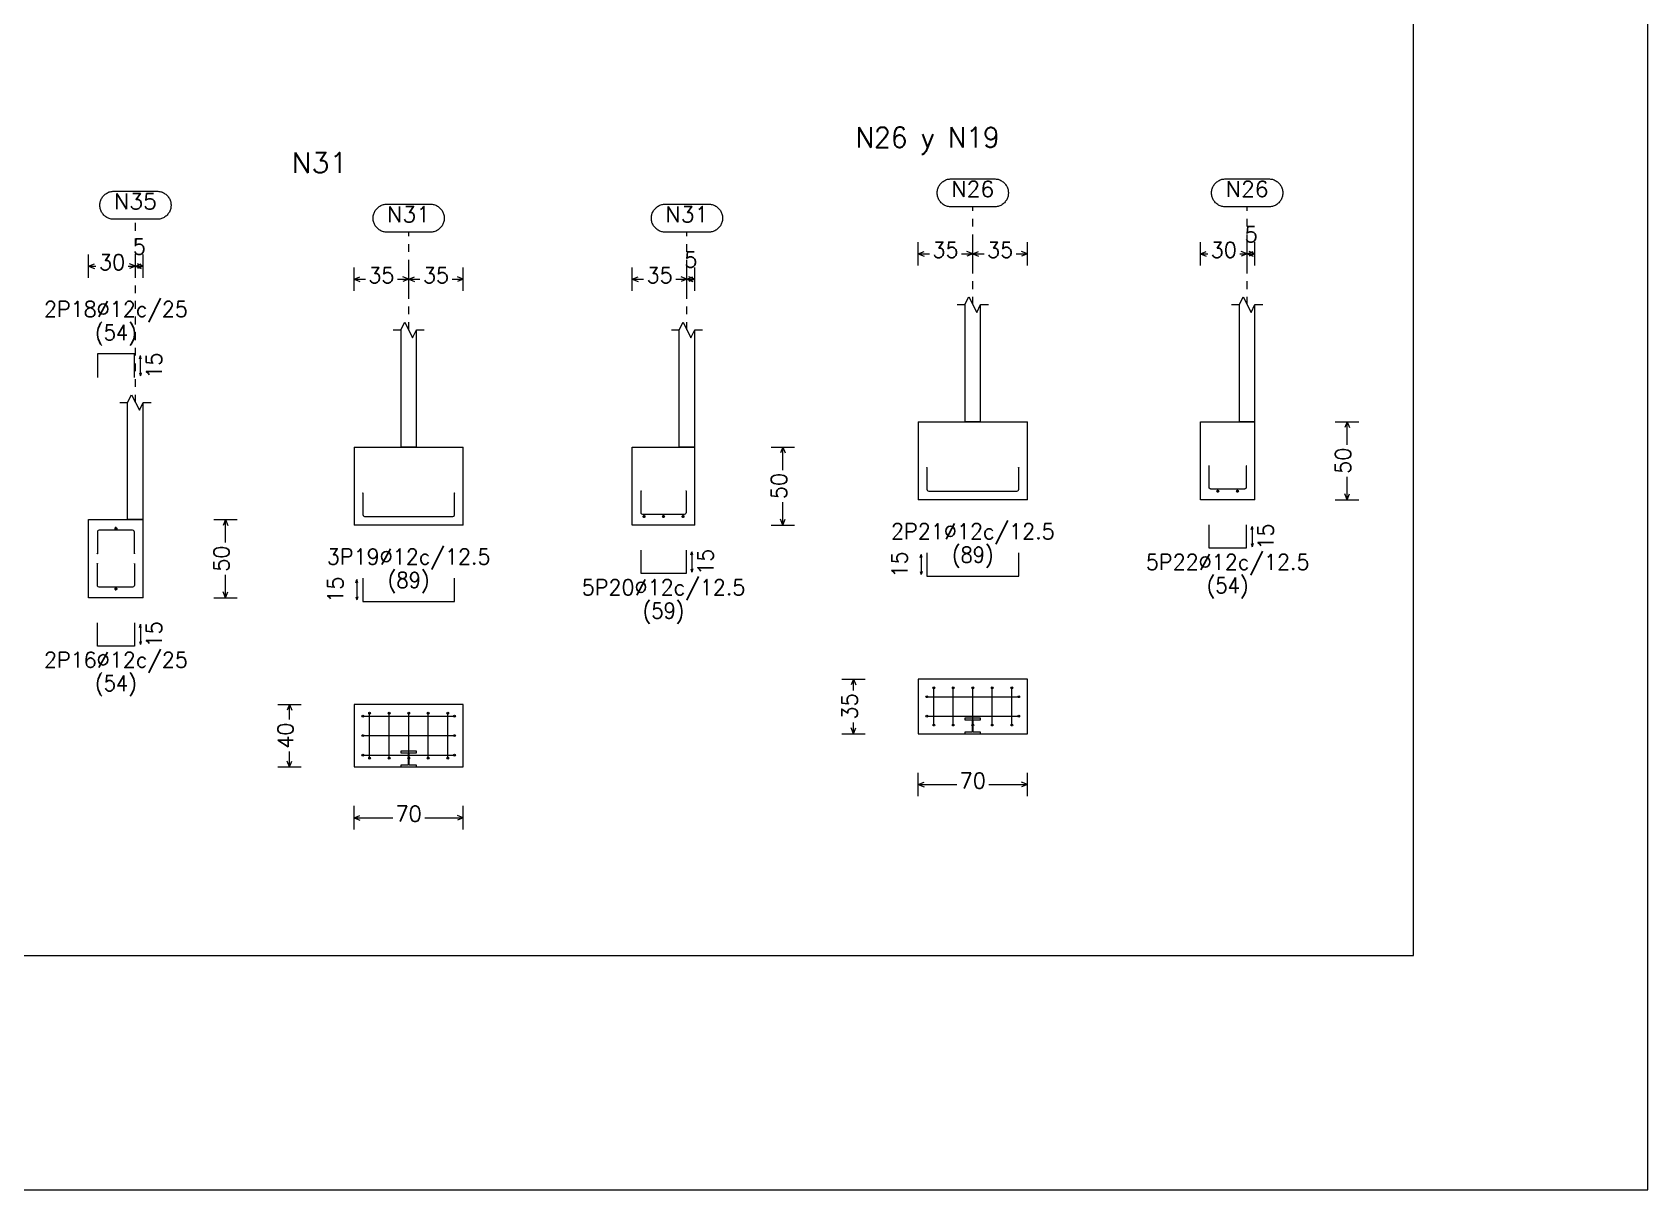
# Model space of a CAD drawing. Header units: millimetres. Extents: x 0 to 42, y 68.4 to 98.1.
# Drawn here: x 21.31 to 42, y 68.39 to 83.22 of the extents above; entities that cross this region are included whole.
import ezdxf
from ezdxf.enums import TextEntityAlignment as Align

# ---------------------------------------------------------------- set-up
doc = ezdxf.new("R2010")
doc.units = ezdxf.units.MM
doc.linetypes.add('CYPE_PUNTO', pattern=[0.075, 0, -0.075])
for name, color, linetype, lineweight in [('CIM_COTAS', 2, 'Continuous', 0), ('CIM_DIB_ARMADOS', 4, 'Continuous', 0), ('CIM_GEOMETRIA', 2, 'Continuous', 0), ('CIM_REFEREN', 2, 'Continuous', 0), ('CIM_TXT_ARMADOS', 3, 'Continuous', 0), ('RECUAD_LIMITES', 2, 'Continuous', 0), ('RECUAD_MARCO', 1, 'Continuous', 20)]:
    doc.layers.add(name, color=color, linetype=linetype, lineweight=lineweight)
doc.styles.add('CYPETXT', font='', dxfattribs={"height": 0.2})
doc.styles.get('CYPETXT').set_extended_font_data('romans')

msp = doc.modelspace()

# ---------------------------------------------------------------- hatches: boundary and pattern name
at = {"layer": 'CIM_DIB_ARMADOS'}
h = msp.add_hatch(color=256, dxfattribs=at)
edge = h.paths.add_edge_path(flags=0)
edge.add_arc((32.766, 77.641), 0.0016, 0, 360)
h = msp.add_hatch(color=256, dxfattribs=at)
edge = h.paths.add_edge_path(flags=0)
edge.add_arc((33.942, 77.641), 0.0016, 0, 360)
h = msp.add_hatch(color=256, dxfattribs=at)
edge = h.paths.add_edge_path(flags=0)
edge.add_arc((36.381, 77.665), 0.0016, 0, 360)
h = msp.add_hatch(color=256, dxfattribs=at)
edge = h.paths.add_edge_path(flags=0)
edge.add_arc((36.857, 77.665), 0.0016, 0, 360)
h = msp.add_hatch(color=256, dxfattribs=at)
edge = h.paths.add_edge_path(flags=0)
edge.add_arc((25.539, 77.317), 0.0016, 0, 360)
h = msp.add_hatch(color=256, dxfattribs=at)
edge = h.paths.add_edge_path(flags=0)
edge.add_arc((26.715, 77.317), 0.0016, 0, 360)
h = msp.add_hatch(color=256, dxfattribs=at)
edge = h.paths.add_edge_path(flags=0)
edge.add_arc((29.104, 77.341), 0.0016, 0, 360)
h = msp.add_hatch(color=256, dxfattribs=at)
edge = h.paths.add_edge_path(flags=0)
edge.add_arc((29.68, 77.341), 0.0016, 0, 360)
h = msp.add_hatch(color=256, dxfattribs=at)
edge = h.paths.add_edge_path(flags=0)
edge.add_arc((22.139, 76.54), 0.0016, 0, 360)
h = msp.add_hatch(color=256, dxfattribs=at)
edge = h.paths.add_edge_path(flags=0)
edge.add_arc((22.139, 76.412), 0.0016, 0, 360)
h = msp.add_hatch(color=256, dxfattribs=at)
edge = h.paths.add_edge_path(flags=0)
edge.add_arc((22.615, 76.54), 0.0016, 0, 360)
h = msp.add_hatch(color=256, dxfattribs=at)
edge = h.paths.add_edge_path(flags=0)
edge.add_arc((22.615, 76.412), 0.0016, 0, 360)
h = msp.add_hatch(color=256, dxfattribs=at)
edge = h.paths.add_edge_path(flags=0)
edge.add_arc((32.766, 74.708), 0.0016, 0, 360)
h = msp.add_hatch(color=256, dxfattribs=at)
edge = h.paths.add_edge_path(flags=0)
edge.add_arc((32.854, 74.821), 0.0016, 0, 360)
h = msp.add_hatch(color=256, dxfattribs=at)
edge = h.paths.add_edge_path(flags=0)
edge.add_arc((33.104, 74.821), 0.0016, 0, 360)
h = msp.add_hatch(color=256, dxfattribs=at)
edge = h.paths.add_edge_path(flags=0)
edge.add_arc((33.354, 74.821), 0.0016, 0, 360)
h = msp.add_hatch(color=256, dxfattribs=at)
edge = h.paths.add_edge_path(flags=0)
edge.add_arc((33.604, 74.821), 0.0016, 0, 360)
h = msp.add_hatch(color=256, dxfattribs=at)
edge = h.paths.add_edge_path(flags=0)
edge.add_arc((33.854, 74.821), 0.0016, 0, 360)
h = msp.add_hatch(color=256, dxfattribs=at)
edge = h.paths.add_edge_path(flags=0)
edge.add_arc((33.942, 74.708), 0.0016, 0, 360)
h = msp.add_hatch(color=256, dxfattribs=at)
edge = h.paths.add_edge_path(flags=0)
edge.add_arc((25.539, 74.459), 0.0016, 0, 360)
h = msp.add_hatch(color=256, dxfattribs=at)
edge = h.paths.add_edge_path(flags=0)
edge.add_arc((25.627, 74.497), 0.0016, 0, 360)
h = msp.add_hatch(color=256, dxfattribs=at)
edge = h.paths.add_edge_path(flags=0)
edge.add_arc((25.877, 74.497), 0.0016, 0, 360)
h = msp.add_hatch(color=256, dxfattribs=at)
edge = h.paths.add_edge_path(flags=0)
edge.add_arc((26.127, 74.497), 0.0016, 0, 360)
h = msp.add_hatch(color=256, dxfattribs=at)
edge = h.paths.add_edge_path(flags=0)
edge.add_arc((26.377, 74.497), 0.0016, 0, 360)
h = msp.add_hatch(color=256, dxfattribs=at)
edge = h.paths.add_edge_path(flags=0)
edge.add_arc((26.627, 74.497), 0.0016, 0, 360)
h = msp.add_hatch(color=256, dxfattribs=at)
edge = h.paths.add_edge_path(flags=0)
edge.add_arc((26.715, 74.459), 0.0016, 0, 360)
h = msp.add_hatch(color=256, dxfattribs=at)
edge = h.paths.add_edge_path(flags=0)
edge.add_arc((32.766, 74.458), 0.0016, 0, 360)
h = msp.add_hatch(color=256, dxfattribs=at)
edge = h.paths.add_edge_path(flags=0)
edge.add_arc((32.854, 74.345), 0.0016, 0, 360)
h = msp.add_hatch(color=256, dxfattribs=at)
edge = h.paths.add_edge_path(flags=0)
edge.add_arc((33.104, 74.345), 0.0016, 0, 360)
h = msp.add_hatch(color=256, dxfattribs=at)
edge = h.paths.add_edge_path(flags=0)
edge.add_arc((33.354, 74.345), 0.0016, 0, 360)
h = msp.add_hatch(color=256, dxfattribs=at)
edge = h.paths.add_edge_path(flags=0)
edge.add_arc((33.604, 74.345), 0.0016, 0, 360)
h = msp.add_hatch(color=256, dxfattribs=at)
edge = h.paths.add_edge_path(flags=0)
edge.add_arc((33.854, 74.345), 0.0016, 0, 360)
h = msp.add_hatch(color=256, dxfattribs=at)
edge = h.paths.add_edge_path(flags=0)
edge.add_arc((33.942, 74.458), 0.0016, 0, 360)
h = msp.add_hatch(color=256, dxfattribs=at)
edge = h.paths.add_edge_path(flags=0)
edge.add_arc((25.539, 74.209), 0.0016, 0, 360)
h = msp.add_hatch(color=256, dxfattribs=at)
edge = h.paths.add_edge_path(flags=0)
edge.add_arc((26.715, 74.209), 0.0016, 0, 360)
h = msp.add_hatch(color=256, dxfattribs=at)
edge = h.paths.add_edge_path(flags=0)
edge.add_arc((25.539, 73.959), 0.0016, 0, 360)
h = msp.add_hatch(color=256, dxfattribs=at)
edge = h.paths.add_edge_path(flags=0)
edge.add_arc((25.627, 73.921), 0.0016, 0, 360)
h = msp.add_hatch(color=256, dxfattribs=at)
edge = h.paths.add_edge_path(flags=0)
edge.add_arc((25.877, 73.921), 0.0016, 0, 360)
h = msp.add_hatch(color=256, dxfattribs=at)
edge = h.paths.add_edge_path(flags=0)
edge.add_arc((26.127, 73.921), 0.0016, 0, 360)
h = msp.add_hatch(color=256, dxfattribs=at)
edge = h.paths.add_edge_path(flags=0)
edge.add_arc((26.377, 73.921), 0.0016, 0, 360)
h = msp.add_hatch(color=256, dxfattribs=at)
edge = h.paths.add_edge_path(flags=0)
edge.add_arc((26.627, 73.921), 0.0016, 0, 360)
h = msp.add_hatch(color=256, dxfattribs=at)
edge = h.paths.add_edge_path(flags=0)
edge.add_arc((26.715, 73.959), 0.0016, 0, 360)

# ---------------------------------------------------------------- linework, layer by layer
at = {"layer": 'CIM_COTAS', "linetype": 'CYPE_PUNTO'}
for p, q in [((33.354, 79.729), (33.354, 80.98)), ((36.869, 79.729), (36.869, 80.98)), ((22.627, 78.476), (22.627, 80.822)), ((26.127, 79.405), (26.127, 80.656)), ((29.692, 79.405), (29.692, 80.656))]:
    msp.add_line(p, q, dxfattribs=at)
at = {"layer": 'CIM_COTAS'}
for p, q in [((32.654, 80.23), (32.654, 80.53)), ((33.354, 80.23), (33.354, 80.53)), ((33.354, 80.23), (33.354, 80.53)), ((34.054, 80.23), (34.054, 80.53)), ((36.269, 80.23), (36.269, 80.53)), ((36.869, 80.23), (36.869, 80.53)), ((36.869, 80.23), (36.869, 80.53)), ((36.969, 80.23), (36.969, 80.53)), ((22.027, 80.072), (22.027, 80.372)), ((22.627, 80.072), (22.627, 80.372)), ((22.627, 80.072), (22.627, 80.372)), ((22.727, 80.072), (22.727, 80.372)), ((32.654, 80.38), (32.729, 80.41)), ((32.654, 80.38), (32.729, 80.35)), ((32.654, 80.38), (32.799, 80.38)), ((33.21, 80.38), (33.354, 80.38)), ((33.354, 80.38), (33.279, 80.41)), ((33.354, 80.38), (33.279, 80.35)), ((33.354, 80.38), (33.429, 80.41)), ((33.354, 80.38), (33.429, 80.35)), ((33.354, 80.38), (33.499, 80.38)), ((33.91, 80.38), (34.054, 80.38)), ((34.054, 80.38), (33.979, 80.41)), ((34.054, 80.38), (33.979, 80.35)), ((36.269, 80.38), (36.344, 80.41)), ((36.269, 80.38), (36.344, 80.35)), ((36.269, 80.38), (36.364, 80.38)), ((36.775, 80.38), (36.869, 80.38)), ((36.869, 80.38), (36.794, 80.41)), ((36.869, 80.38), (36.794, 80.35)), ((36.869, 80.38), (36.944, 80.41)), ((36.869, 80.38), (36.944, 80.35)), ((36.869, 80.38), (36.969, 80.38)), ((36.969, 80.38), (36.894, 80.41)), ((36.969, 80.38), (36.894, 80.35)), ((22.027, 80.222), (22.102, 80.252)), ((22.027, 80.222), (22.102, 80.192)), ((22.027, 80.222), (22.121, 80.222)), ((22.532, 80.222), (22.627, 80.222)), ((22.627, 80.222), (22.552, 80.252)), ((22.627, 80.222), (22.552, 80.192)), ((22.627, 80.222), (22.702, 80.252)), ((22.627, 80.222), (22.702, 80.192)), ((22.627, 80.222), (22.727, 80.222)), ((22.727, 80.222), (22.652, 80.252)), ((22.727, 80.222), (22.652, 80.192)), ((25.427, 79.906), (25.427, 80.206)), ((26.127, 79.906), (26.127, 80.206)), ((26.127, 79.906), (26.127, 80.206)), ((26.827, 79.906), (26.827, 80.206)), ((28.992, 79.906), (28.992, 80.206)), ((29.692, 79.906), (29.692, 80.206)), ((29.692, 79.906), (29.692, 80.206)), ((29.792, 79.906), (29.792, 80.206)), ((25.427, 80.056), (25.502, 80.086)), ((25.427, 80.056), (25.502, 80.026)), ((25.427, 80.056), (25.572, 80.056)), ((25.983, 80.056), (26.127, 80.056)), ((26.127, 80.056), (26.052, 80.086)), ((26.127, 80.056), (26.052, 80.026)), ((26.127, 80.056), (26.202, 80.086)), ((26.127, 80.056), (26.202, 80.026)), ((26.127, 80.056), (26.272, 80.056)), ((26.683, 80.056), (26.827, 80.056)), ((26.827, 80.056), (26.752, 80.086)), ((26.827, 80.056), (26.752, 80.026)), ((28.992, 80.056), (29.067, 80.086)), ((28.992, 80.056), (29.067, 80.026)), ((28.992, 80.056), (29.137, 80.056)), ((29.548, 80.056), (29.692, 80.056)), ((29.692, 80.056), (29.617, 80.086)), ((29.692, 80.056), (29.617, 80.026)), ((29.692, 80.056), (29.767, 80.086)), ((29.692, 80.056), (29.767, 80.026)), ((29.692, 80.056), (29.792, 80.056)), ((29.792, 80.056), (29.717, 80.086)), ((29.792, 80.056), (29.717, 80.026)), ((37.998, 78.229), (38.298, 78.229)), ((38.148, 78.229), (38.118, 78.154)), ((38.148, 78.229), (38.178, 78.154)), ((38.148, 77.935), (38.148, 78.229)), ((30.771, 77.905), (31.071, 77.905)), ((30.921, 77.905), (30.891, 77.83)), ((30.921, 77.905), (30.951, 77.83)), ((30.921, 77.611), (30.921, 77.905)), ((38.148, 77.229), (38.148, 77.524)), ((30.921, 76.905), (30.921, 77.2)), ((37.998, 77.229), (38.298, 77.229)), ((38.148, 77.229), (38.118, 77.304)), ((38.148, 77.229), (38.178, 77.304)), ((23.629, 76.976), (23.929, 76.976)), ((23.779, 76.976), (23.749, 76.901)), ((23.779, 76.976), (23.809, 76.901)), ((23.779, 76.681), (23.779, 76.976)), ((30.771, 76.905), (31.071, 76.905)), ((30.921, 76.905), (30.891, 76.98)), ((30.921, 76.905), (30.951, 76.98)), ((23.779, 75.976), (23.779, 76.27)), ((23.629, 75.976), (23.929, 75.976)), ((23.779, 75.976), (23.749, 76.051)), ((23.779, 75.976), (23.809, 76.051)), ((31.676, 74.933), (31.976, 74.933)), ((31.826, 74.933), (31.796, 74.858)), ((31.826, 74.933), (31.856, 74.858)), ((31.826, 74.789), (31.826, 74.933)), ((24.449, 74.609), (24.749, 74.609)), ((24.599, 74.609), (24.569, 74.534)), ((24.599, 74.609), (24.629, 74.534)), ((24.599, 74.415), (24.599, 74.609)), ((31.826, 74.233), (31.796, 74.308)), ((31.826, 74.233), (31.826, 74.378)), ((31.826, 74.233), (31.856, 74.308)), ((31.676, 74.233), (31.976, 74.233)), ((24.599, 73.809), (24.569, 73.884)), ((24.599, 73.809), (24.599, 74.004)), ((24.599, 73.809), (24.629, 73.884)), ((24.449, 73.809), (24.749, 73.809)), ((32.654, 73.432), (32.654, 73.732)), ((34.054, 73.432), (34.054, 73.732)), ((32.654, 73.582), (32.729, 73.612)), ((32.654, 73.582), (32.729, 73.552)), ((32.654, 73.582), (33.149, 73.582)), ((33.56, 73.582), (34.054, 73.582)), ((34.054, 73.582), (33.979, 73.612)), ((34.054, 73.582), (33.979, 73.552)), ((25.427, 73.008), (25.427, 73.308)), ((26.827, 73.008), (26.827, 73.308)), ((25.427, 73.158), (25.502, 73.188)), ((25.427, 73.158), (25.502, 73.128)), ((25.427, 73.158), (25.922, 73.158)), ((26.333, 73.158), (26.827, 73.158)), ((26.827, 73.158), (26.752, 73.188)), ((26.827, 73.158), (26.752, 73.128))]:
    msp.add_line(p, q, dxfattribs=at)
for points in [[(33.63, 81.34), (33.642, 81.34), (33.654, 81.338), (33.666, 81.336), (33.678, 81.334), (33.689, 81.33), (33.7, 81.326), (33.711, 81.321), (33.722, 81.315), (33.732, 81.308), (33.742, 81.301), (33.751, 81.293), (33.76, 81.285), (33.768, 81.276), (33.775, 81.267), (33.782, 81.257), (33.788, 81.247), (33.793, 81.236), (33.798, 81.225), (33.802, 81.213), (33.805, 81.202), (33.808, 81.19), (33.809, 81.178), (33.81, 81.166), (33.81, 81.154), (33.809, 81.142), (33.808, 81.13), (33.805, 81.118), (33.802, 81.107), (33.798, 81.095), (33.793, 81.084), (33.788, 81.073), (33.782, 81.063), (33.775, 81.053), (33.768, 81.044), (33.76, 81.035), (33.751, 81.027), (33.742, 81.019), (33.732, 81.012), (33.722, 81.005), (33.711, 80.999), (33.7, 80.994), (33.689, 80.99), (33.678, 80.986), (33.666, 80.984), (33.654, 80.982), (33.642, 80.98), (33.63, 80.98), (33.078, 80.98), (33.066, 80.98), (33.054, 80.982), (33.042, 80.984), (33.031, 80.986), (33.019, 80.99), (33.008, 80.994), (32.997, 80.999), (32.986, 81.005), (32.976, 81.012), (32.967, 81.019), (32.957, 81.027), (32.949, 81.035), (32.941, 81.044), (32.933, 81.053), (32.926, 81.063), (32.92, 81.073), (32.915, 81.084), (32.91, 81.095), (32.906, 81.107), (32.903, 81.118), (32.901, 81.13), (32.899, 81.142), (32.898, 81.154), (32.898, 81.166), (32.899, 81.178), (32.901, 81.19), (32.903, 81.202), (32.906, 81.213), (32.91, 81.225), (32.915, 81.236), (32.92, 81.247), (32.926, 81.257), (32.933, 81.267), (32.941, 81.276), (32.949, 81.285), (32.957, 81.293), (32.967, 81.301), (32.976, 81.308), (32.986, 81.315), (32.997, 81.321), (33.008, 81.326), (33.019, 81.33), (33.031, 81.334), (33.042, 81.336), (33.054, 81.338), (33.066, 81.34), (33.078, 81.34), (33.63, 81.34)], [(37.145, 81.34), (37.157, 81.34), (37.169, 81.338), (37.181, 81.336), (37.193, 81.334), (37.204, 81.33), (37.215, 81.326), (37.226, 81.321), (37.237, 81.315), (37.247, 81.308), (37.257, 81.301), (37.266, 81.293), (37.275, 81.285), (37.283, 81.276), (37.29, 81.267), (37.297, 81.257), (37.303, 81.247), (37.308, 81.236), (37.313, 81.225), (37.317, 81.213), (37.32, 81.202), (37.323, 81.19), (37.324, 81.178), (37.325, 81.166), (37.325, 81.154), (37.324, 81.142), (37.323, 81.13), (37.32, 81.118), (37.317, 81.107), (37.313, 81.095), (37.308, 81.084), (37.303, 81.073), (37.297, 81.063), (37.29, 81.053), (37.283, 81.044), (37.275, 81.035), (37.266, 81.027), (37.257, 81.019), (37.247, 81.012), (37.237, 81.005), (37.226, 80.999), (37.215, 80.994), (37.204, 80.99), (37.193, 80.986), (37.181, 80.984), (37.169, 80.982), (37.157, 80.98), (37.145, 80.98), (36.593, 80.98), (36.581, 80.98), (36.569, 80.982), (36.557, 80.984), (36.546, 80.986), (36.534, 80.99), (36.523, 80.994), (36.512, 80.999), (36.501, 81.005), (36.491, 81.012), (36.482, 81.019), (36.472, 81.027), (36.464, 81.035), (36.456, 81.044), (36.448, 81.053), (36.441, 81.063), (36.435, 81.073), (36.43, 81.084), (36.425, 81.095), (36.421, 81.107), (36.418, 81.118), (36.416, 81.13), (36.414, 81.142), (36.413, 81.154), (36.413, 81.166), (36.414, 81.178), (36.416, 81.19), (36.418, 81.202), (36.421, 81.213), (36.425, 81.225), (36.43, 81.236), (36.435, 81.247), (36.441, 81.257), (36.448, 81.267), (36.456, 81.276), (36.464, 81.285), (36.472, 81.293), (36.482, 81.301), (36.491, 81.308), (36.501, 81.315), (36.512, 81.321), (36.523, 81.326), (36.534, 81.33), (36.546, 81.334), (36.557, 81.336), (36.569, 81.338), (36.581, 81.34), (36.593, 81.34), (37.145, 81.34)], [(22.903, 81.182), (22.915, 81.181), (22.927, 81.18), (22.939, 81.178), (22.95, 81.175), (22.962, 81.172), (22.973, 81.168), (22.984, 81.162), (22.994, 81.157), (23.005, 81.15), (23.014, 81.143), (23.023, 81.135), (23.032, 81.127), (23.04, 81.118), (23.048, 81.109), (23.054, 81.099), (23.061, 81.088), (23.066, 81.078), (23.071, 81.066), (23.075, 81.055), (23.078, 81.044), (23.08, 81.032), (23.082, 81.02), (23.083, 81.008), (23.083, 80.996), (23.082, 80.984), (23.08, 80.972), (23.078, 80.96), (23.075, 80.948), (23.071, 80.937), (23.066, 80.926), (23.061, 80.915), (23.054, 80.905), (23.048, 80.895), (23.04, 80.886), (23.032, 80.877), (23.023, 80.868), (23.014, 80.861), (23.005, 80.853), (22.994, 80.847), (22.984, 80.841), (22.973, 80.836), (22.962, 80.832), (22.95, 80.828), (22.939, 80.825), (22.927, 80.823), (22.915, 80.822), (22.903, 80.822), (22.351, 80.822), (22.339, 80.822), (22.327, 80.823), (22.315, 80.825), (22.303, 80.828), (22.292, 80.832), (22.28, 80.836), (22.269, 80.841), (22.259, 80.847), (22.249, 80.853), (22.239, 80.861), (22.23, 80.868), (22.221, 80.877), (22.213, 80.886), (22.206, 80.895), (22.199, 80.905), (22.193, 80.915), (22.187, 80.926), (22.183, 80.937), (22.179, 80.948), (22.176, 80.96), (22.173, 80.972), (22.172, 80.984), (22.171, 80.996), (22.171, 81.008), (22.172, 81.02), (22.173, 81.032), (22.176, 81.044), (22.179, 81.055), (22.183, 81.066), (22.187, 81.078), (22.193, 81.088), (22.199, 81.099), (22.206, 81.109), (22.213, 81.118), (22.221, 81.127), (22.23, 81.135), (22.239, 81.143), (22.249, 81.15), (22.259, 81.157), (22.269, 81.162), (22.28, 81.168), (22.292, 81.172), (22.303, 81.175), (22.315, 81.178), (22.327, 81.18), (22.339, 81.181), (22.351, 81.182), (22.903, 81.182)], [(26.403, 81.016), (26.415, 81.016), (26.427, 81.015), (26.439, 81.013), (26.451, 81.01), (26.462, 81.006), (26.473, 81.002), (26.484, 80.997), (26.495, 80.991), (26.505, 80.985), (26.515, 80.977), (26.524, 80.97), (26.532, 80.961), (26.541, 80.952), (26.548, 80.943), (26.555, 80.933), (26.561, 80.923), (26.566, 80.912), (26.571, 80.901), (26.575, 80.89), (26.578, 80.878), (26.581, 80.866), (26.582, 80.854), (26.583, 80.842), (26.583, 80.83), (26.582, 80.818), (26.581, 80.806), (26.578, 80.794), (26.575, 80.783), (26.571, 80.772), (26.566, 80.76), (26.561, 80.75), (26.555, 80.739), (26.548, 80.729), (26.541, 80.72), (26.532, 80.711), (26.524, 80.703), (26.515, 80.695), (26.505, 80.688), (26.495, 80.681), (26.484, 80.676), (26.473, 80.67), (26.462, 80.666), (26.451, 80.663), (26.439, 80.66), (26.427, 80.658), (26.415, 80.657), (26.403, 80.656), (25.851, 80.656), (25.839, 80.657), (25.827, 80.658), (25.815, 80.66), (25.804, 80.663), (25.792, 80.666), (25.781, 80.67), (25.77, 80.676), (25.759, 80.681), (25.749, 80.688), (25.74, 80.695), (25.73, 80.703), (25.722, 80.711), (25.714, 80.72), (25.706, 80.729), (25.699, 80.739), (25.693, 80.75), (25.688, 80.76), (25.683, 80.772), (25.679, 80.783), (25.676, 80.794), (25.674, 80.806), (25.672, 80.818), (25.671, 80.83), (25.671, 80.842), (25.672, 80.854), (25.674, 80.866), (25.676, 80.878), (25.679, 80.89), (25.683, 80.901), (25.688, 80.912), (25.693, 80.923), (25.699, 80.933), (25.706, 80.943), (25.714, 80.952), (25.722, 80.961), (25.73, 80.97), (25.74, 80.977), (25.749, 80.985), (25.759, 80.991), (25.77, 80.997), (25.781, 81.002), (25.792, 81.006), (25.804, 81.01), (25.815, 81.013), (25.827, 81.015), (25.839, 81.016), (25.851, 81.016), (26.403, 81.016)], [(29.968, 81.016), (29.98, 81.016), (29.992, 81.015), (30.004, 81.013), (30.016, 81.01), (30.027, 81.006), (30.038, 81.002), (30.049, 80.997), (30.06, 80.991), (30.07, 80.985), (30.08, 80.977), (30.089, 80.97), (30.097, 80.961), (30.106, 80.952), (30.113, 80.943), (30.12, 80.933), (30.126, 80.923), (30.131, 80.912), (30.136, 80.901), (30.14, 80.89), (30.143, 80.878), (30.146, 80.866), (30.147, 80.854), (30.148, 80.842), (30.148, 80.83), (30.147, 80.818), (30.146, 80.806), (30.143, 80.794), (30.14, 80.783), (30.136, 80.772), (30.131, 80.76), (30.126, 80.75), (30.12, 80.739), (30.113, 80.729), (30.106, 80.72), (30.097, 80.711), (30.089, 80.703), (30.08, 80.695), (30.07, 80.688), (30.06, 80.681), (30.049, 80.676), (30.038, 80.67), (30.027, 80.666), (30.016, 80.663), (30.004, 80.66), (29.992, 80.658), (29.98, 80.657), (29.968, 80.656), (29.416, 80.656), (29.404, 80.657), (29.392, 80.658), (29.38, 80.66), (29.369, 80.663), (29.357, 80.666), (29.346, 80.67), (29.335, 80.676), (29.324, 80.681), (29.314, 80.688), (29.305, 80.695), (29.295, 80.703), (29.287, 80.711), (29.279, 80.72), (29.271, 80.729), (29.264, 80.739), (29.258, 80.75), (29.253, 80.76), (29.248, 80.772), (29.244, 80.783), (29.241, 80.794), (29.239, 80.806), (29.237, 80.818), (29.236, 80.83), (29.236, 80.842), (29.237, 80.854), (29.239, 80.866), (29.241, 80.878), (29.244, 80.89), (29.248, 80.901), (29.253, 80.912), (29.258, 80.923), (29.264, 80.933), (29.271, 80.943), (29.279, 80.952), (29.287, 80.961), (29.295, 80.97), (29.305, 80.977), (29.314, 80.985), (29.324, 80.991), (29.335, 80.997), (29.346, 81.002), (29.357, 81.006), (29.369, 81.01), (29.38, 81.013), (29.392, 81.015), (29.404, 81.016), (29.416, 81.016), (29.968, 81.016)]]:
    msp.add_lwpolyline(points, close=True, dxfattribs=at)
at = {"layer": 'CIM_DIB_ARMADOS'}
for p, q in [((36.476, 77.341), (36.512, 77.341)), ((36.494, 77.323), (36.494, 77.359)), ((36.726, 77.341), (36.762, 77.341)), ((36.744, 77.323), (36.744, 77.359)), ((29.124, 77.017), (29.16, 77.017)), ((29.142, 76.999), (29.142, 77.035)), ((29.374, 77.017), (29.41, 77.017)), ((29.392, 76.999), (29.392, 77.035)), ((29.624, 77.017), (29.66, 77.017)), ((29.642, 76.999), (29.642, 77.035)), ((22.359, 76.864), (22.395, 76.864)), ((22.377, 76.846), (22.377, 76.882)), ((22.359, 76.088), (22.395, 76.088)), ((22.377, 76.07), (22.377, 76.106))]:
    msp.add_line(p, q, dxfattribs=at)
for points in [[(22.615, 78.797), (22.615, 79.097), (22.139, 79.097), (22.139, 78.797)], [(32.766, 77.641), (32.766, 77.365), (32.769, 77.353), (32.778, 77.344), (32.79, 77.341), (33.918, 77.341), (33.93, 77.344), (33.939, 77.353), (33.942, 77.365), (33.942, 77.641)], [(36.857, 77.665), (36.857, 77.389), (36.854, 77.377), (36.845, 77.368), (36.833, 77.365), (36.405, 77.365), (36.393, 77.368), (36.384, 77.377), (36.381, 77.389), (36.381, 77.665)], [(25.539, 77.317), (25.539, 77.041), (25.542, 77.029), (25.551, 77.02), (25.563, 77.017), (26.691, 77.017), (26.703, 77.02), (26.712, 77.029), (26.715, 77.041), (26.715, 77.317)], [(29.68, 77.341), (29.68, 77.065), (29.677, 77.053), (29.668, 77.044), (29.656, 77.041), (29.128, 77.041), (29.116, 77.044), (29.107, 77.053), (29.104, 77.065), (29.104, 77.341)], [(22.615, 76.54), (22.615, 76.816), (22.611, 76.828), (22.603, 76.837), (22.591, 76.84), (22.163, 76.84), (22.151, 76.837), (22.142, 76.828), (22.139, 76.816), (22.139, 76.54)], [(36.857, 76.908), (36.857, 76.608), (36.381, 76.608), (36.381, 76.908)], [(29.68, 76.584), (29.68, 76.284), (29.104, 76.284), (29.104, 76.584)], [(22.615, 76.412), (22.615, 76.136), (22.611, 76.124), (22.603, 76.115), (22.591, 76.112), (22.163, 76.112), (22.151, 76.115), (22.142, 76.124), (22.139, 76.136), (22.139, 76.412)], [(32.766, 76.551), (32.766, 76.251), (33.942, 76.251), (33.942, 76.551)], [(25.539, 76.227), (25.539, 75.927), (26.715, 75.927), (26.715, 76.227)], [(22.615, 75.655), (22.615, 75.355), (22.139, 75.355), (22.139, 75.655)], [(32.766, 74.708), (32.769, 74.708), (32.778, 74.708), (32.79, 74.708), (33.918, 74.708), (33.93, 74.708), (33.939, 74.708), (33.942, 74.708)], [(32.854, 74.345), (32.854, 74.348), (32.854, 74.357), (32.854, 74.369), (32.854, 74.797), (32.854, 74.809), (32.854, 74.818), (32.854, 74.821)], [(33.104, 74.345), (33.104, 74.348), (33.104, 74.357), (33.104, 74.369), (33.104, 74.797), (33.104, 74.809), (33.104, 74.818), (33.104, 74.821)], [(33.354, 74.345), (33.354, 74.348), (33.354, 74.357), (33.354, 74.369), (33.354, 74.797), (33.354, 74.809), (33.354, 74.818), (33.354, 74.821)], [(33.604, 74.345), (33.604, 74.348), (33.604, 74.357), (33.604, 74.369), (33.604, 74.797), (33.604, 74.809), (33.604, 74.818), (33.604, 74.821)], [(33.854, 74.345), (33.854, 74.348), (33.854, 74.357), (33.854, 74.369), (33.854, 74.797), (33.854, 74.809), (33.854, 74.818), (33.854, 74.821)], [(25.539, 74.459), (25.542, 74.459), (25.551, 74.459), (25.563, 74.459), (26.691, 74.459), (26.703, 74.459), (26.712, 74.459), (26.715, 74.459)], [(25.627, 73.921), (25.627, 73.924), (25.627, 73.933), (25.627, 73.945), (25.627, 74.473), (25.627, 74.485), (25.627, 74.494), (25.627, 74.497)], [(25.877, 73.921), (25.877, 73.924), (25.877, 73.933), (25.877, 73.945), (25.877, 74.473), (25.877, 74.485), (25.877, 74.494), (25.877, 74.497)], [(26.127, 73.921), (26.127, 73.924), (26.127, 73.933), (26.127, 73.945), (26.127, 74.473), (26.127, 74.485), (26.127, 74.494), (26.127, 74.497)], [(26.377, 73.921), (26.377, 73.924), (26.377, 73.933), (26.377, 73.945), (26.377, 74.473), (26.377, 74.485), (26.377, 74.494), (26.377, 74.497)], [(26.627, 73.921), (26.627, 73.924), (26.627, 73.933), (26.627, 73.945), (26.627, 74.473), (26.627, 74.485), (26.627, 74.494), (26.627, 74.497)], [(32.766, 74.458), (32.769, 74.458), (32.778, 74.458), (32.79, 74.458), (33.918, 74.458), (33.93, 74.458), (33.939, 74.458), (33.942, 74.458)], [(25.539, 74.209), (25.542, 74.209), (25.551, 74.209), (25.563, 74.209), (26.691, 74.209), (26.703, 74.209), (26.712, 74.209), (26.715, 74.209)], [(25.539, 73.959), (25.542, 73.959), (25.551, 73.959), (25.563, 73.959), (26.691, 73.959), (26.703, 73.959), (26.712, 73.959), (26.715, 73.959)]]:
    msp.add_lwpolyline(points, dxfattribs=at)
for centre, radius in [((32.766, 77.641), 0.0016), ((33.942, 77.641), 0.0016), ((36.381, 77.665), 0.0016), ((36.857, 77.665), 0.0016), ((25.539, 77.317), 0.0016), ((26.715, 77.317), 0.0016), ((29.104, 77.341), 0.0016), ((29.68, 77.341), 0.0016), ((36.494, 77.341), 0.012), ((36.744, 77.341), 0.012), ((29.142, 77.017), 0.012), ((29.392, 77.017), 0.012), ((29.642, 77.017), 0.012), ((22.377, 76.864), 0.012), ((22.139, 76.54), 0.0016), ((22.139, 76.412), 0.0016), ((22.615, 76.54), 0.0016), ((22.615, 76.412), 0.0016), ((22.377, 76.088), 0.012), ((32.766, 74.708), 0.012), ((32.766, 74.708), 0.0016), ((32.854, 74.821), 0.012), ((32.854, 74.821), 0.0016), ((33.104, 74.821), 0.012), ((33.104, 74.821), 0.0016), ((33.354, 74.821), 0.012), ((33.354, 74.821), 0.0016), ((33.604, 74.821), 0.012), ((33.604, 74.821), 0.0016), ((33.854, 74.821), 0.012), ((33.854, 74.821), 0.0016), ((33.942, 74.708), 0.012), ((33.942, 74.708), 0.0016), ((25.627, 74.497), 0.012), ((25.877, 74.497), 0.012), ((26.127, 74.497), 0.012), ((26.377, 74.497), 0.012), ((26.627, 74.497), 0.012), ((25.539, 74.459), 0.012), ((25.539, 74.459), 0.0016), ((25.627, 74.497), 0.0016), ((25.877, 74.497), 0.0016), ((26.127, 74.497), 0.0016), ((26.377, 74.497), 0.0016), ((26.627, 74.497), 0.0016), ((26.715, 74.459), 0.012), ((26.715, 74.459), 0.0016), ((32.766, 74.458), 0.012), ((32.766, 74.458), 0.0016), ((32.854, 74.345), 0.012), ((32.854, 74.345), 0.0016), ((33.104, 74.345), 0.012), ((33.104, 74.345), 0.0016), ((33.354, 74.345), 0.012), ((33.354, 74.345), 0.0016), ((33.604, 74.345), 0.012), ((33.604, 74.345), 0.0016), ((33.854, 74.345), 0.012), ((33.854, 74.345), 0.0016), ((33.942, 74.458), 0.012), ((33.942, 74.458), 0.0016), ((25.539, 74.209), 0.012), ((25.539, 74.209), 0.0016), ((26.715, 74.209), 0.012), ((26.715, 74.209), 0.0016), ((25.539, 73.959), 0.012), ((25.539, 73.959), 0.0016), ((25.627, 73.921), 0.012), ((25.627, 73.921), 0.0016), ((25.877, 73.921), 0.012), ((25.877, 73.921), 0.0016), ((26.127, 73.921), 0.012), ((26.127, 73.921), 0.0016), ((26.377, 73.921), 0.012), ((26.377, 73.921), 0.0016), ((26.627, 73.921), 0.012), ((26.627, 73.921), 0.0016), ((26.715, 73.959), 0.012), ((26.715, 73.959), 0.0016)]:
    msp.add_circle(centre, radius, dxfattribs=at)
at = {"layer": 'CIM_GEOMETRIA'}
for p, q in [((33.254, 79.729), (33.254, 78.229)), ((33.454, 78.229), (33.454, 79.729)), ((36.969, 78.229), (36.969, 79.729)), ((26.027, 79.405), (26.027, 77.905)), ((26.227, 77.905), (26.227, 79.405)), ((29.792, 77.905), (29.792, 79.405)), ((22.727, 76.976), (22.727, 78.476)), ((32.654, 78.229), (34.054, 78.229)), ((32.654, 78.229), (32.654, 77.229)), ((33.454, 78.229), (33.254, 78.229)), ((33.254, 78.229), (33.348, 78.229)), ((33.454, 78.229), (33.36, 78.229)), ((34.054, 77.229), (34.054, 78.229)), ((36.269, 78.229), (36.969, 78.229)), ((36.269, 77.229), (36.269, 78.229)), ((36.969, 78.229), (36.769, 78.229)), ((36.969, 77.229), (36.969, 78.229)), ((25.427, 77.905), (26.827, 77.905)), ((25.427, 77.905), (25.427, 76.905)), ((26.227, 77.905), (26.027, 77.905)), ((26.027, 77.905), (26.121, 77.905)), ((26.227, 77.905), (26.133, 77.905)), ((26.827, 76.905), (26.827, 77.905)), ((28.992, 77.905), (29.792, 77.905)), ((28.992, 76.905), (28.992, 77.905)), ((29.792, 77.905), (29.592, 77.905)), ((29.792, 76.905), (29.792, 77.905)), ((34.054, 77.229), (32.654, 77.229)), ((36.969, 77.229), (36.269, 77.229)), ((22.027, 76.976), (22.727, 76.976)), ((22.027, 75.976), (22.027, 76.976)), ((22.727, 76.976), (22.527, 76.976)), ((22.727, 75.976), (22.727, 76.976)), ((26.827, 76.905), (25.427, 76.905)), ((29.792, 76.905), (28.992, 76.905)), ((22.727, 75.976), (22.027, 75.976))]:
    msp.add_line(p, q, dxfattribs=at)
for points in [[(33.154, 79.729), (33.254, 79.729), (33.304, 79.829), (33.404, 79.629), (33.454, 79.729), (33.554, 79.729)], [(36.669, 79.729), (36.769, 79.729), (36.819, 79.829), (36.919, 79.629), (36.969, 79.729), (37.069, 79.729)], [(36.969, 78.229), (36.949, 78.229), (36.789, 78.229), (36.769, 78.229), (36.769, 79.729)], [(25.927, 79.405), (26.027, 79.405), (26.077, 79.505), (26.177, 79.305), (26.227, 79.405), (26.327, 79.405)], [(29.492, 79.405), (29.592, 79.405), (29.642, 79.505), (29.742, 79.305), (29.792, 79.405), (29.892, 79.405)], [(29.792, 77.905), (29.772, 77.905), (29.612, 77.905), (29.592, 77.905), (29.592, 79.405)], [(22.427, 78.476), (22.527, 78.476), (22.577, 78.576), (22.677, 78.376), (22.727, 78.476), (22.827, 78.476)], [(22.727, 76.976), (22.707, 76.976), (22.547, 76.976), (22.527, 76.976), (22.527, 78.476)]]:
    msp.add_lwpolyline(points, dxfattribs=at)
for points in [[(32.654, 74.233), (34.054, 74.233), (34.054, 74.933), (32.654, 74.933), (32.654, 74.233)], [(25.427, 73.809), (26.827, 73.809), (26.827, 74.609), (25.427, 74.609), (25.427, 73.809)], [(33.254, 74.233), (33.454, 74.233), (33.454, 74.253), (33.36, 74.253), (33.36, 74.413), (33.454, 74.413), (33.454, 74.433), (33.254, 74.433), (33.254, 74.413), (33.348, 74.413), (33.348, 74.253), (33.254, 74.253), (33.254, 74.233)], [(26.027, 73.809), (26.227, 73.809), (26.227, 73.829), (26.133, 73.829), (26.133, 73.989), (26.227, 73.989), (26.227, 74.009), (26.027, 74.009), (26.027, 73.989), (26.121, 73.989), (26.121, 73.829), (26.027, 73.829), (26.027, 73.809)]]:
    msp.add_lwpolyline(points, close=True, dxfattribs=at)
at = {"layer": 'CIM_TXT_ARMADOS'}
for p, q in [((22.677, 79.037), (22.69, 79.077)), ((22.702, 79.037), (22.69, 79.077)), ((22.69, 78.817), (22.69, 79.077)), ((22.677, 78.857), (22.69, 78.817)), ((22.702, 78.857), (22.69, 78.817)), ((36.92, 76.848), (36.932, 76.888)), ((36.945, 76.848), (36.932, 76.888)), ((36.932, 76.888), (36.932, 76.628)), ((36.92, 76.668), (36.932, 76.628)), ((36.945, 76.668), (36.932, 76.628)), ((29.743, 76.524), (29.755, 76.564)), ((29.768, 76.524), (29.755, 76.564)), ((29.755, 76.564), (29.755, 76.304)), ((32.679, 76.491), (32.691, 76.531)), ((32.704, 76.491), (32.691, 76.531)), ((32.691, 76.531), (32.691, 76.271)), ((25.452, 76.167), (25.464, 76.207)), ((25.477, 76.167), (25.464, 76.207)), ((25.464, 76.207), (25.464, 75.947)), ((29.743, 76.344), (29.755, 76.304)), ((29.768, 76.344), (29.755, 76.304)), ((32.679, 76.311), (32.691, 76.271)), ((32.704, 76.311), (32.691, 76.271)), ((25.452, 75.987), (25.464, 75.947)), ((25.477, 75.987), (25.464, 75.947)), ((22.677, 75.595), (22.69, 75.635)), ((22.702, 75.595), (22.69, 75.635)), ((22.69, 75.635), (22.69, 75.375)), ((22.677, 75.415), (22.69, 75.375)), ((22.702, 75.415), (22.69, 75.375))]:
    msp.add_line(p, q, dxfattribs=at)
at = {"layer": 'RECUAD_LIMITES'}
msp.add_lwpolyline([(0, 68.394), (42, 68.394), (42, 98.094), (0, 98.094), (0, 68.394)], close=True, dxfattribs=at)
at = {"layer": 'RECUAD_MARCO'}
msp.add_lwpolyline([(3, 71.394), (39, 71.394), (39, 95.094), (3, 95.094), (3, 71.394)], close=True, dxfattribs=at)

# ---------------------------------------------------------------- texts
at = {"layer": 'CIM_COTAS', "style": 'CYPETXT'}
for s, width, p, p2 in [('N35', 0.925243, (22.351, 80.952), (22.903, 80.952)), ('N26', 0.925243, (33.078, 81.11), (33.63, 81.11)), ('N26', 0.925243, (36.593, 81.11), (37.145, 81.11)), ('N31', 0.925243, (25.851, 80.786), (26.403, 80.786)), ('N31', 0.925243, (29.416, 80.786), (29.968, 80.786)), ('5', 0.872274, (36.835, 80.53), (37.003, 80.53)), ('5', 0.872274, (22.593, 80.372), (22.761, 80.372)), ('35', 0.872274, (32.836, 80.33), (33.172, 80.33)), ('35', 0.872274, (33.536, 80.33), (33.872, 80.33)), ('30', 0.872274, (36.401, 80.33), (36.737, 80.33)), ('30', 0.872274, (22.159, 80.172), (22.495, 80.172)), ('5', 0.872274, (29.658, 80.206), (29.826, 80.206)), ('35', 0.872274, (25.609, 80.006), (25.945, 80.006)), ('35', 0.872274, (26.309, 80.006), (26.645, 80.006)), ('35', 0.872274, (29.174, 80.006), (29.51, 80.006)), ('70', 0.872274, (33.186, 73.532), (33.522, 73.532)), ('70', 0.872274, (25.959, 73.108), (26.295, 73.108))]:
    msp.add_text(s, height=0.2, dxfattribs=dict(at, width=width)).set_placement(p, p2, align=Align.FIT)
at = {"layer": 'CIM_COTAS', "style": 'CYPETXT', "width": 0.872274}
for s, p, p2 in [('50', (38.198, 77.561), (38.198, 77.897)), ('50', (30.971, 77.237), (30.971, 77.573)), ('50', (23.829, 76.308), (23.829, 76.644)), ('35', (31.876, 74.415), (31.876, 74.751)), ('40', (24.649, 74.041), (24.649, 74.377))]:
    msp.add_text(s, height=0.2, rotation=90, dxfattribs=at).set_placement(p, p2, align=Align.FIT)
at = {"layer": 'CIM_REFEREN', "style": 'CYPETXT'}
for s, width, p, p2 in [('N26 y N19', 0.809839, (31.853, 81.74), (33.698, 81.74)), ('N31', 0.925243, (24.626, 81.416), (25.344, 81.416))]:
    msp.add_text(s, height=0.26, dxfattribs=dict(at, width=width)).set_placement(p, p2, align=Align.FIT)
at = {"layer": 'CIM_TXT_ARMADOS', "style": 'CYPETXT'}
for s, width, p, p2 in [('2P18%%c12c/25', 0.859419, (21.454, 79.572), (23.299, 79.572)), ('(54)', 0.812538, (22.11, 79.272), (22.644, 79.272)), ('2P21%%c12c/12.5', 0.860131, (32.306, 76.726), (34.403, 76.726)), ('3P19%%c12c/12.5', 0.860131, (25.079, 76.402), (27.176, 76.402)), ('(89)', 0.812538, (33.087, 76.426), (33.621, 76.426)), ('5P22%%c12c/12.5', 0.860131, (35.571, 76.333), (37.668, 76.333)), ('(89)', 0.812538, (25.86, 76.102), (26.394, 76.102)), ('5P20%%c12c/12.5', 0.860131, (28.344, 76.009), (30.441, 76.009)), ('(54)', 0.812538, (36.352, 76.033), (36.886, 76.033)), ('(59)', 0.812538, (29.125, 75.709), (29.659, 75.709)), ('2P16%%c12c/25', 0.859419, (21.454, 75.08), (23.299, 75.08)), ('(54)', 0.812538, (22.11, 74.78), (22.644, 74.78))]:
    msp.add_text(s, height=0.2, dxfattribs=dict(at, width=width)).set_placement(p, p2, align=Align.FIT)
at = {"layer": 'CIM_TXT_ARMADOS', "style": 'CYPETXT', "width": 0.872274}
for p, p2 in [((22.965, 78.779), (22.965, 79.115)), ((37.207, 76.59), (37.207, 76.926)), ((30.03, 76.266), (30.03, 76.602)), ((32.516, 76.233), (32.516, 76.569)), ((25.289, 75.909), (25.289, 76.245)), ((22.965, 75.337), (22.965, 75.673))]:
    msp.add_text('15', height=0.2, rotation=90, dxfattribs=at).set_placement(p, p2, align=Align.FIT)

doc.saveas('drawing.dxf')
